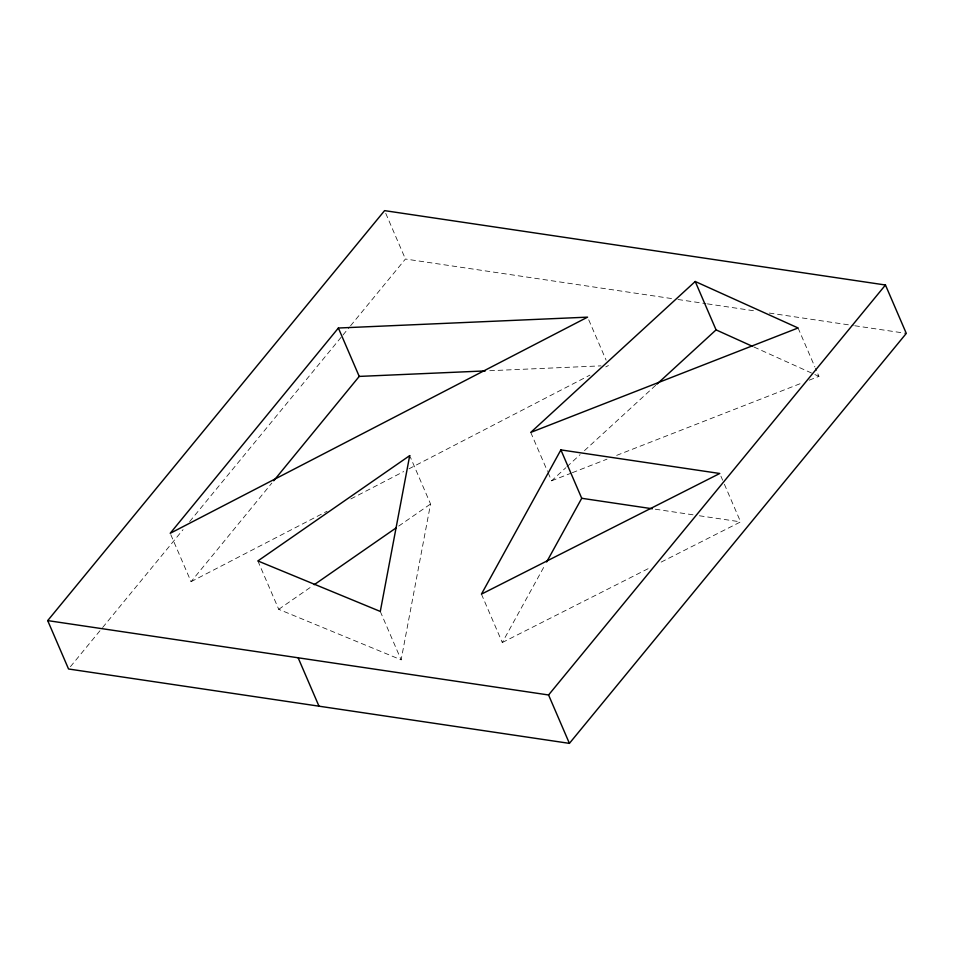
<?xml version="1.0" encoding="UTF-8"?>
<svg xmlns="http://www.w3.org/2000/svg" width="954" height="954" viewBox="0 0 954 954"><rect width="100%" height="100%" fill="white"/><g stroke="black" fill="none" stroke-linecap="round" stroke-linejoin="round"><path stroke-width="0.72" stroke-dasharray="4.77 3.58" d="M257.878 560.94L278.723 609.332L401.133 659.834L430.552 503.998L410.292 456.954M481.436 594.139L502.281 642.531L544.507 565.865M170.79 534.645L191.05 581.69L271.854 483.07M70.429 666.691L101.661 628.686M102.615 627.541L183.049 529.649M189.667 521.588L342.021 336.19M342.975 335.033L349.593 326.972M350.547 325.815L405.426 259.023L672.069 298.626M548.109 472.731L551.591 480.804L565.841 467.722M566.938 466.721L580.104 454.641M584.48 450.622L655.756 385.225M278.723 609.332L313.007 585.553M398.712 526.083L430.552 503.998M191.05 581.69L327.091 511.237M350.869 498.918L403.697 471.562M408.98 468.819L589.93 375.113M605.778 366.896L608.425 365.537M502.281 642.531L650.568 567.463M661.158 562.097L740.602 521.874L723.227 481.555M551.591 480.804L570.981 473.232M572.364 472.683L606.994 459.16M616.689 455.368L800.919 383.401M809.231 380.157L818.926 376.377L815.455 368.304M489.76 370.712L601.008 365.859M677.96 299.496L705.948 303.646M707.427 303.873L754.566 310.873M769.294 313.055L853.27 325.529M854.736 325.743L906.3 333.399M655.279 509.209L693.522 514.886M699.413 515.768L740.602 521.874M753.958 347.017L813.512 373.92M814.859 374.54L818.926 376.377M798.081 327.973L814.871 366.956M720.914 476.177L722.655 480.208M588.737 319.828L606.112 360.159M530.746 432.412L547.536 471.395M385.75 213.326L405.426 259.023M380.288 611.442L401.133 659.834"/><path stroke-width="1.43" d="M560.892 449.894L481.436 594.139L719.757 473.482L560.892 449.894L581.725 498.286L546.654 561.966M338.384 328.021L170.206 533.298L587.581 317.145L338.384 328.021L359.229 376.413L273.726 480.78M47.7 620.601L384.593 210.631L885.455 285.007L906.3 333.399L569.407 743.369L68.545 668.992L47.7 620.601L548.574 694.977L569.407 743.369M548.574 694.977L885.455 285.007M695.227 281.49L530.746 432.412L798.081 327.973L695.227 281.49L716.072 329.881L752.611 346.397M656.853 384.212L716.072 329.881M314.224 584.695L396.268 527.789M359.229 376.413L485.312 370.915M581.725 498.286L652.333 508.768M298.137 657.783L318.982 706.175M409.707 455.607L380.288 611.442L257.878 560.94L409.707 455.607"/></g></svg>
